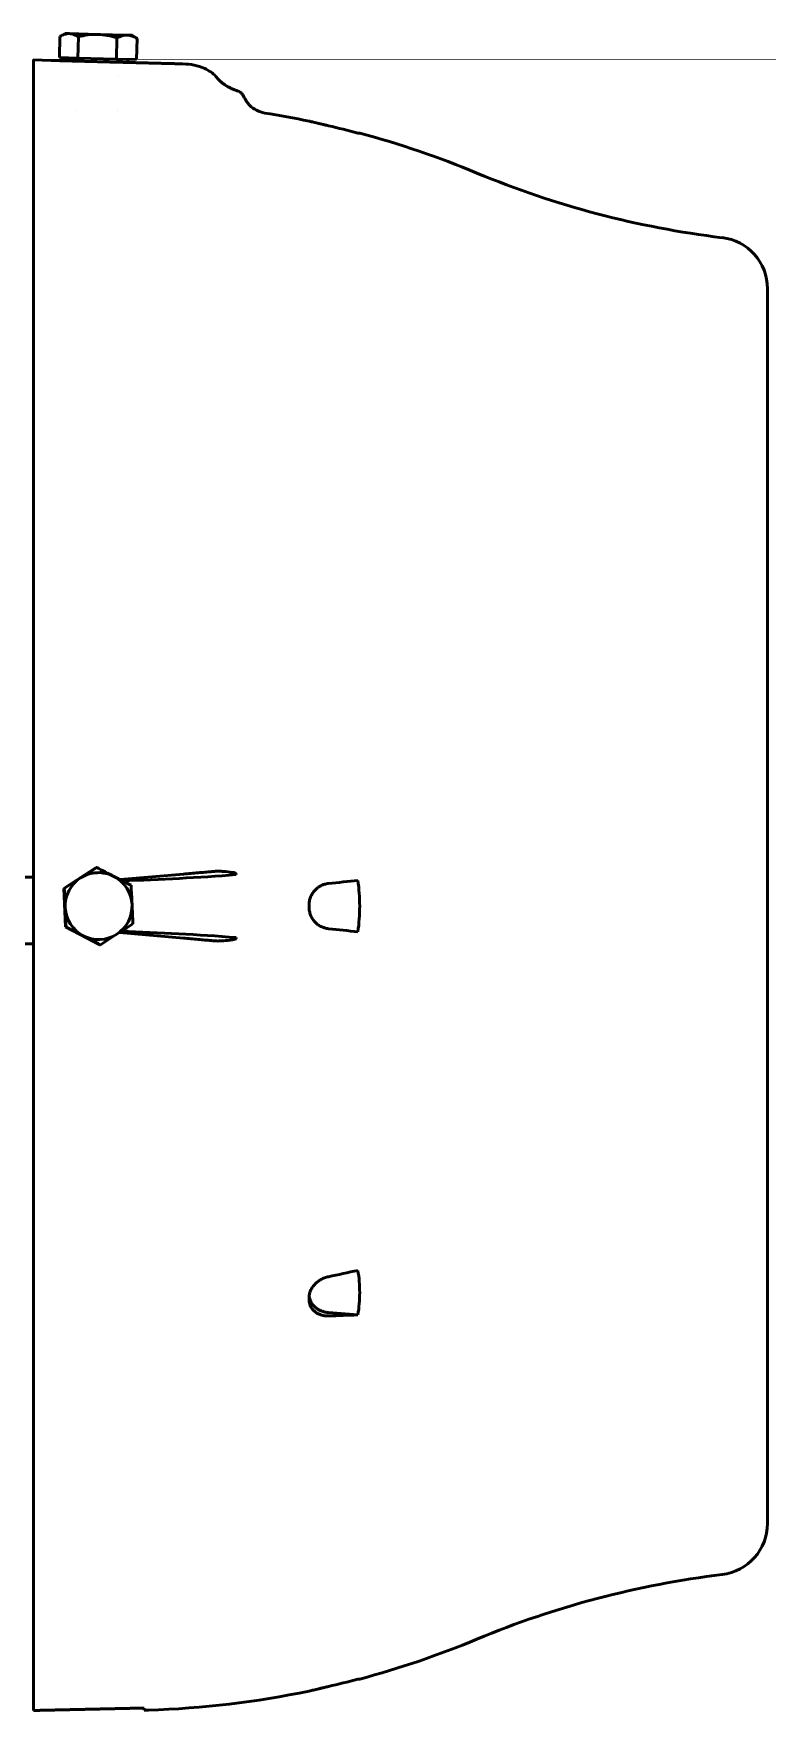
# Model space of a CAD drawing. Header units: millimetres. Extents: x 708 to 3306, y 798 to 2244.
# Drawn here: x 1207.7 to 1350.2, y 1874.7 to 2200.6 of the extents above; entities that cross this region are included whole.
import ezdxf

# ---------------------------------------------------------------- set-up
doc = ezdxf.new("R2010")
doc.units = ezdxf.units.MM
doc.header["$LTSCALE"] = 10
doc.layers.add('Visible (ISO)', color=7, linetype='Continuous', lineweight=50)

msp = doc.modelspace()

# ---------------------------------------------------------------- linework, layer by layer
at = {"layer": 'Visible (ISO)'}
for p, q in [((1213.83, 2200.65), (1212.92, 2200.15)), ((1213.83, 2200.65), (1214.62, 2200.63)), ((1214.62, 2200.63), (1220.16, 2200.48)), ((1220.16, 2200.48), (1225.87, 2200.33)), ((1225.87, 2200.33), (1226.82, 2200.31)), ((1226.82, 2200.31), (1226.83, 2200.31)), ((1226.83, 2200.31), (1227.71, 2199.77)), ((1212.81, 2200.09), (1212.71, 2195.98)), ((1216.39, 2200), (1216.29, 2195.88)), ((1223.89, 2199.8), (1223.79, 2195.69)), ((1227.81, 2199.7), (1227.71, 2195.58)), ((1207.7, 2195.51), (1212.79, 2195.37)), ((1216.29, 2195.88), (1212.71, 2195.98)), ((1214.41, 2195.93), (1214.39, 2195.33)), ((1223.79, 2195.69), (1216.29, 2195.88)), ((1223.79, 2195.69), (1227.71, 2195.58)), ((1226, 2195.63), (1225.99, 2195.03)), ((1207.7, 2188.29), (1207.7, 2192.92)), ((1224.12, 2192.51), (1224.12, 2192.51)), ((1207.7, 2185.77), (1207.7, 2057.43)), ((1215.94, 2185.65), (1215.94, 2185.65)), ((1223.94, 2185.64), (1223.94, 2185.64)), ((1261.2, 2183.62), (1261.2, 2183.62)), ((1350.2, 2151.05), (1350.2, 1911.05)), ((1207.7, 2051.11), (1207.7, 2053.8)), ((1207.7, 2046.6), (1207.7, 2015.49)), ((1219.85, 2038.54), (1213.54, 2034.49)), ((1219.96, 2038.54), (1219.85, 2038.54)), ((1224.52, 2036.2), (1236.8, 2037.27)), ((1205.47, 2036.65), (1207.7, 2036.65)), ((1213.54, 2034.49), (1213.89, 2026.99)), ((1213.65, 2034.49), (1213.54, 2034.49)), ((1261.2, 2031.26), (1261.2, 2030.83)), ((1220.56, 2023.55), (1213.89, 2026.99)), ((1214, 2026.99), (1213.89, 2026.99)), ((1224.36, 2025.91), (1236.8, 2024.82)), ((1205.47, 2023.72), (1207.7, 2023.72)), ((1220.67, 2023.55), (1220.56, 2023.55)), ((1207.7, 2008.3), (1207.7, 2010.98)), ((1207.7, 2004.66), (1207.7, 1874.7)), ((1261.2, 1954.95), (1261.2, 1954.57)), ((1270.67, 1951.59), (1264.96, 1952.04)), ((1261.2, 1878.47), (1261.2, 1878.47)), ((1229.2, 1875.18), (1229.2, 1874.75)), ((1230, 1874.77), (1229.2, 1874.75))]:
    msp.add_line(p, q, dxfattribs=at)
for centre, radius, start, end in [((1224.51, 2007.4), 180, 78.2391, 81.0299), ((1224.51, 2007.4), 180, 67.3604, 75.024), ((1363.08, 2339.66), 180, 247.3604, 263.0815), ((1340.2, 2151.05), 10, 0, 83.0815), ((1340.2, 1911.05), 10, 276.9185, 0), ((1363.08, 1722.43), 180, 96.9185, 112.6396), ((1224.51, 2054.69), 180, 284.976, 292.6396), ((1224.51, 2054.69), 180, 271.75, 281.7609)]:
    msp.add_arc(centre, radius, start, end, dxfattribs=at)
for major_axis, start_param, end_param in [((0, 6.5), 0.047317, 0.570916), ((0, 6.5), 5.806903, 6.330502), ((0, 6.5), 0.570916, 1.618113), ((0, -6.5), 1.618113, 2.665311), ((0, 6.5), 1.618113, 2.665311), ((0, -6.5), 0.570916, 1.618113), ((0, -6.5), 5.806903, 6.854101)]:
    msp.add_ellipse((1220.33, 2031.05), major_axis=major_axis, ratio=0.999657, start_param=start_param, end_param=end_param, dxfattribs=at)
for points, knots in [([(1212.81, 2200.09), (1213.11, 2200.26), (1213.41, 2200.4), (1214.01, 2200.59), (1214.31, 2200.64), (1214.62, 2200.63)], [0.000000238, 0.000000238, 0.000000238, 0.000000238, 0.001898836, 0.001898836, 0.003797434, 0.003797434, 0.003797434, 0.003797434]), ([(1214.62, 2200.63), (1214.77, 2200.62), (1214.92, 2200.61), (1215.22, 2200.54), (1215.37, 2200.5), (1215.82, 2200.34), (1216.11, 2200.18), (1216.39, 2200)], [0.003797434, 0.003797434, 0.003797434, 0.003797434, 0.004743184, 0.004743184, 0.005688934, 0.005688934, 0.007580434, 0.007580434, 0.007580434, 0.007580434]), ([(1216.39, 2200), (1217, 2200.16), (1217.62, 2200.29), (1218.88, 2200.46), (1219.52, 2200.5), (1220.16, 2200.48)], [0.002750883, 0.002750883, 0.002750883, 0.002750883, 0.004645392, 0.004645392, 0.006539901, 0.006539901, 0.006539901, 0.006539901]), ([(1220.16, 2200.48), (1220.79, 2200.47), (1221.42, 2200.39), (1222.67, 2200.16), (1223.29, 2200), (1223.89, 2199.8)], [0.006539901, 0.006539901, 0.006539901, 0.006539901, 0.008433286, 0.008433286, 0.01032667, 0.01032667, 0.01032667, 0.01032667]), ([(1225.87, 2200.33), (1225.7, 2200.34), (1225.54, 2200.33), (1225.2, 2200.28), (1225.04, 2200.25), (1224.54, 2200.11), (1224.22, 2199.97), (1223.89, 2199.8)], [0.003797434, 0.003797434, 0.003797434, 0.003797434, 0.004743184, 0.004743184, 0.005688934, 0.005688934, 0.007580434, 0.007580434, 0.007580434, 0.007580434]), ([(1227.81, 2199.7), (1227.5, 2199.89), (1227.18, 2200.04), (1226.53, 2200.26), (1226.2, 2200.32), (1225.87, 2200.33)], [0.000000238, 0.000000238, 0.000000238, 0.000000238, 0.001898836, 0.001898836, 0.003797434, 0.003797434, 0.003797434, 0.003797434]), ([(1236.71, 2194.75), (1238.15, 2194.71), (1239.63, 2194.44), (1241.74, 2193.47), (1242.5, 2192.96), (1243.09, 2192.31)], [0, 0, 0, 0, 0.4351243, 0.4351243, 0.6978152, 0.6978152, 0.6978152, 0.6978152]), ([(1243.79, 2191.55), (1243.91, 2191.42), (1244.04, 2191.29), (1244.38, 2190.99), (1244.6, 2190.83), (1245.22, 2190.42), (1245.63, 2190.19), (1246.27, 2189.89), (1246.51, 2189.8), (1246.74, 2189.72)], [0, 0, 0, 0, 0.0537932, 0.0537932, 0.1371505, 0.1371505, 0.2821655, 0.2821655, 0.3682374, 0.3682374, 0.3682374, 0.3682374]), ([(1243.79, 2191.55), (1243.91, 2191.41), (1244.05, 2191.28), (1244.4, 2190.98), (1244.62, 2190.82), (1245.25, 2190.4), (1245.66, 2190.17), (1246.29, 2189.88), (1246.52, 2189.79), (1246.74, 2189.72)], [0, 0, 0, 0, 0.0555188, 0.0555188, 0.1395947, 0.1395947, 0.2866705, 0.2866705, 0.3682273, 0.3682273, 0.3682273, 0.3682273]), ([(1207.7, 2188.29), (1207.7, 2187.95), (1207.7, 2187.65), (1207.7, 2187.23), (1207.7, 2187.09), (1207.7, 2186.84), (1207.7, 2186.61), (1207.7, 2186.41), (1207.7, 2186.23), (1207.7, 2186.15), (1207.7, 2185.94), (1207.7, 2185.83), (1207.7, 2185.77)], [0, 0, 0, 0, 0.001141036, 0.001141036, 0.001711554, 0.001711554, 0.002282073, 0.002852591, 0.002852591, 0.003423109, 0.003423109, 0.004564145, 0.004564145, 0.004564145, 0.004564145]), ([(1246.74, 2189.72), (1246.87, 2189.67), (1246.99, 2189.62), (1247.21, 2189.54), (1247.31, 2189.49), (1247.46, 2189.43), (1247.52, 2189.4), (1247.62, 2189.35), (1247.66, 2189.33), (1247.73, 2189.29), (1247.75, 2189.28), (1247.8, 2189.25), (1247.83, 2189.23), (1247.9, 2189.18), (1247.93, 2189.16), (1248.02, 2189.08), (1248.08, 2189.03), (1248.2, 2188.9), (1248.26, 2188.81), (1248.31, 2188.73)], [0.0000018, 0.0000018, 0.0000018, 0.0000018, 0.0435895, 0.0435895, 0.0834291, 0.0834291, 0.1133516, 0.1133516, 0.1409448, 0.1409448, 0.1488635, 0.1488635, 0.1630628, 0.1630628, 0.1750751, 0.1750751, 0.1983402, 0.1983402, 0.2288354, 0.2288354, 0.2288354, 0.2288354]), ([(1248.88, 2187.74), (1248.99, 2187.55), (1249.11, 2187.37), (1249.37, 2187.03), (1249.5, 2186.87), (1250.42, 2185.93), (1251.49, 2185.37), (1252.57, 2185.2)], [0, 0, 0, 0, 0.0647653, 0.0647653, 0.1285424, 0.1285424, 0.4572871, 0.4572871, 0.4572871, 0.4572871]), ([(1264.96, 2182.73), (1264.7, 2182.79), (1264.45, 2182.85), (1263.97, 2182.97), (1263.73, 2183.02), (1263.28, 2183.13), (1263.06, 2183.18), (1262.66, 2183.28), (1262.46, 2183.32), (1262.12, 2183.4), (1261.96, 2183.44), (1261.69, 2183.5), (1261.58, 2183.53), (1261.39, 2183.58), (1261.32, 2183.59), (1261.22, 2183.62), (1261.2, 2183.62), (1261.2, 2183.62)], [0, 0, 0, 0, 0.000775437, 0.000775437, 0.001550874, 0.001550874, 0.002326311, 0.002326311, 0.003101748, 0.003101748, 0.003877186, 0.003877186, 0.004652623, 0.004652623, 0.00542806, 0.00542806, 0.006203497, 0.006203497, 0.006203497, 0.006203497]), ([(1207.7, 2057.43), (1207.7, 2057.05), (1207.7, 2056.68), (1207.7, 2055.98), (1207.7, 2055.65), (1207.7, 2055.18), (1207.7, 2055.02), (1207.7, 2054.74), (1207.7, 2054.6), (1207.7, 2054.22), (1207.7, 2053.99), (1207.7, 2053.8)], [0, 0, 0, 0, 0.001148265, 0.001148265, 0.002296531, 0.002296531, 0.002870664, 0.002870664, 0.003444796, 0.003444796, 0.004593062, 0.004593062, 0.004593062, 0.004593062]), ([(1216.82, 2036.52), (1217.09, 2036.69), (1217.35, 2036.86), (1217.89, 2037.2), (1218.15, 2037.37), (1218.93, 2037.88), (1219.45, 2038.21), (1219.96, 2038.54)], [0.003797434, 0.003797434, 0.003797434, 0.003797434, 0.004743184, 0.004743184, 0.005688934, 0.005688934, 0.007580434, 0.007580434, 0.007580434, 0.007580434]), ([(1219.96, 2038.54), (1220.51, 2038.26), (1221.06, 2037.98), (1222.18, 2037.41), (1222.74, 2037.12), (1223.31, 2036.82)], [0.000000238, 0.000000238, 0.000000238, 0.000000238, 0.001898836, 0.001898836, 0.003797434, 0.003797434, 0.003797434, 0.003797434]), ([(1242.11, 2037.74), (1241.79, 2037.71), (1241.39, 2037.68), (1240.55, 2037.6), (1240.09, 2037.56), (1239.18, 2037.48), (1238.71, 2037.44), (1237.76, 2037.36), (1237.29, 2037.31), (1236.8, 2037.27)], [0.000937557, 0.000937557, 0.000937557, 0.000937557, 0.002421185, 0.002421185, 0.003904812, 0.003904812, 0.005388439, 0.005388439, 0.006872066, 0.006872066, 0.006872066, 0.006872066]), ([(1246.34, 2037.59), (1245.74, 2037.69), (1245.14, 2037.75), (1244.26, 2037.81), (1243.96, 2037.83), (1243.37, 2037.83), (1243.08, 2037.83), (1242.8, 2037.8)], [0, 0, 0, 0, 0.001839259, 0.001839259, 0.002758888, 0.002758888, 0.003678517, 0.003678517, 0.003678517, 0.003678517]), ([(1247.05, 2037.2), (1247.05, 2037.24), (1247.05, 2037.27), (1247.01, 2037.34), (1246.98, 2037.36), (1246.89, 2037.43), (1246.83, 2037.46), (1246.62, 2037.54), (1246.48, 2037.57), (1246.34, 2037.59)], [0, 0, 0, 0, 0.0001114219, 0.0001114219, 0.0002228438, 0.0002228438, 0.0004456876, 0.0004456876, 0.0008913752, 0.0008913752, 0.0008913752, 0.0008913752]), ([(1247.05, 2037.17), (1247.05, 2037.17), (1247.05, 2037.17), (1247.05, 2037.17), (1247.05, 2037.18), (1247.05, 2037.19), (1247.05, 2037.2)], [-0.00000006, -0.00000006, -0.00000006, -0.00000006, 0, 0, 0, 0.00002397473, 0.00002397473, 0.00002397473, 0.00002397473]), ([(1213.65, 2034.49), (1214.17, 2034.82), (1214.69, 2035.15), (1215.75, 2035.83), (1216.28, 2036.17), (1216.82, 2036.52)], [0.000000238, 0.000000238, 0.000000238, 0.000000238, 0.001898836, 0.001898836, 0.003797434, 0.003797434, 0.003797434, 0.003797434]), ([(1213.84, 2030.74), (1213.81, 2031.37), (1213.78, 2032), (1213.71, 2033.25), (1213.68, 2033.88), (1213.65, 2034.49)], [0.006539901, 0.006539901, 0.006539901, 0.006539901, 0.008433286, 0.008433286, 0.01032667, 0.01032667, 0.01032667, 0.01032667]), ([(1223.31, 2036.82), (1223.59, 2036.68), (1223.87, 2036.53), (1224.44, 2036.24), (1224.71, 2036.1), (1225.54, 2035.67), (1226.09, 2035.38), (1226.63, 2035.1)], [0.003797434, 0.003797434, 0.003797434, 0.003797434, 0.004743184, 0.004743184, 0.005688934, 0.005688934, 0.007580434, 0.007580434, 0.007580434, 0.007580434]), ([(1226.82, 2031.35), (1226.79, 2031.99), (1226.76, 2032.62), (1226.69, 2033.87), (1226.66, 2034.49), (1226.63, 2035.1)], [0.006539901, 0.006539901, 0.006539901, 0.006539901, 0.008433286, 0.008433286, 0.01032667, 0.01032667, 0.01032667, 0.01032667]), ([(1261.2, 2031.26), (1261.2, 2031.53), (1261.22, 2031.78), (1261.31, 2032.29), (1261.39, 2032.54), (1261.57, 2033.03), (1261.69, 2033.26), (1261.96, 2033.69), (1262.12, 2033.9), (1262.46, 2034.28), (1262.65, 2034.45), (1263.06, 2034.76), (1263.28, 2034.9), (1263.73, 2035.13), (1263.96, 2035.22), (1264.45, 2035.36), (1264.7, 2035.41), (1264.96, 2035.44)], [0, 0, 0, 0, 0.000775177, 0.000775177, 0.001550354, 0.001550354, 0.002325532, 0.002325532, 0.003100709, 0.003100709, 0.003875886, 0.003875886, 0.004651063, 0.004651063, 0.005426241, 0.005426241, 0.006201418, 0.006201418, 0.006201418, 0.006201418]), ([(1214, 2026.99), (1213.98, 2027.6), (1213.95, 2028.21), (1213.9, 2029.46), (1213.87, 2030.1), (1213.84, 2030.74)], [0.002750883, 0.002750883, 0.002750883, 0.002750883, 0.004645392, 0.004645392, 0.006539901, 0.006539901, 0.006539901, 0.006539901]), ([(1226.98, 2027.6), (1226.96, 2028.21), (1226.93, 2028.82), (1226.88, 2030.08), (1226.85, 2030.72), (1226.82, 2031.35)], [0.002750883, 0.002750883, 0.002750883, 0.002750883, 0.004645392, 0.004645392, 0.006539901, 0.006539901, 0.006539901, 0.006539901]), ([(1264.96, 2026.65), (1264.7, 2026.68), (1264.45, 2026.73), (1263.97, 2026.87), (1263.73, 2026.96), (1263.28, 2027.19), (1263.06, 2027.33), (1262.66, 2027.63), (1262.46, 2027.81), (1262.12, 2028.19), (1261.96, 2028.39), (1261.69, 2028.83), (1261.58, 2029.06), (1261.39, 2029.55), (1261.32, 2029.79), (1261.22, 2030.3), (1261.2, 2030.57), (1261.2, 2030.83)], [0, 0, 0, 0, 0.000775437, 0.000775437, 0.001550874, 0.001550874, 0.002326311, 0.002326311, 0.003101748, 0.003101748, 0.003877186, 0.003877186, 0.004652623, 0.004652623, 0.00542806, 0.00542806, 0.006203497, 0.006203497, 0.006203497, 0.006203497]), ([(1223.84, 2025.58), (1224.11, 2025.75), (1224.38, 2025.92), (1224.91, 2026.26), (1225.17, 2026.43), (1225.96, 2026.94), (1226.47, 2027.27), (1226.98, 2027.6)], [0.003797434, 0.003797434, 0.003797434, 0.003797434, 0.004743184, 0.004743184, 0.005688934, 0.005688934, 0.007580434, 0.007580434, 0.007580434, 0.007580434]), ([(1214, 2026.99), (1214.55, 2026.71), (1215.1, 2026.42), (1216.22, 2025.85), (1216.78, 2025.56), (1217.35, 2025.27)], [0.000000238, 0.000000238, 0.000000238, 0.000000238, 0.001898836, 0.001898836, 0.003797434, 0.003797434, 0.003797434, 0.003797434]), ([(1217.35, 2025.27), (1217.63, 2025.12), (1217.92, 2024.98), (1218.48, 2024.69), (1218.76, 2024.54), (1219.58, 2024.11), (1220.13, 2023.83), (1220.67, 2023.55)], [0.003797434, 0.003797434, 0.003797434, 0.003797434, 0.004743184, 0.004743184, 0.005688934, 0.005688934, 0.007580434, 0.007580434, 0.007580434, 0.007580434]), ([(1220.67, 2023.55), (1221.19, 2023.88), (1221.71, 2024.21), (1222.77, 2024.89), (1223.3, 2025.23), (1223.84, 2025.58)], [0.000000238, 0.000000238, 0.000000238, 0.000000238, 0.001898836, 0.001898836, 0.003797434, 0.003797434, 0.003797434, 0.003797434]), ([(1236.8, 2024.82), (1237.29, 2024.78), (1237.76, 2024.74), (1238.71, 2024.65), (1239.18, 2024.61), (1240.09, 2024.53), (1240.55, 2024.49), (1241.39, 2024.42), (1241.79, 2024.38), (1242.11, 2024.35)], [0, 0, 0, 0, 0.001440493, 0.001440493, 0.002880986, 0.002880986, 0.004321479, 0.004321479, 0.005761972, 0.005761972, 0.005761972, 0.005761972]), ([(1242.8, 2024.29), (1243.08, 2024.26), (1243.38, 2024.26), (1243.96, 2024.27), (1244.26, 2024.28), (1245.14, 2024.34), (1245.74, 2024.4), (1246.34, 2024.5)], [-0.00000006, -0.00000006, -0.00000006, -0.00000006, 0.000919899, 0.000919899, 0.001839858, 0.001839858, 0.003679776, 0.003679776, 0.003679776, 0.003679776]), ([(1246.34, 2024.5), (1246.48, 2024.52), (1246.63, 2024.55), (1246.83, 2024.63), (1246.9, 2024.66), (1246.98, 2024.73), (1247.01, 2024.76), (1247.05, 2024.82), (1247.05, 2024.86), (1247.05, 2024.89)], [0.0035145401, 0.0035145401, 0.0035145401, 0.0035145401, 0.0039556559, 0.0039556559, 0.0041762137, 0.0041762137, 0.0042864927, 0.0042864927, 0.0043967716, 0.0043967716, 0.0043967716, 0.0043967716]), ([(1246.78, 2024.61), (1246.77, 2024.61), (1246.77, 2024.61), (1246.75, 2024.6), (1246.74, 2024.6), (1246.73, 2024.59)], [0.00042524819, 0.00042524819, 0.00042524819, 0.00042524819, 0.00044568758, 0.00044568758, 0.00047425715, 0.00047425715, 0.00047425715, 0.00047425715]), ([(1246.97, 2024.72), (1246.97, 2024.72), (1246.96, 2024.71), (1246.95, 2024.7), (1246.95, 2024.7), (1246.94, 2024.7)], [0.0001989222, 0.0001989222, 0.0001989222, 0.0001989222, 0.00022284379, 0.00022284379, 0.0002371607, 0.0002371607, 0.0002371607, 0.0002371607]), ([(1247.05, 2024.89), (1247.05, 2024.86), (1247.05, 2024.82), (1247.03, 2024.78), (1247.02, 2024.78), (1247.02, 2024.78)], [0, 0, 0, 0, 0.0001114219, 0.0001114219, 0.0001215641, 0.0001215641, 0.0001215641, 0.0001215641]), ([(1247.05, 2024.89), (1247.05, 2024.9), (1247.05, 2024.91), (1247.05, 2024.92), (1247.05, 2024.92), (1247.05, 2024.92), (1247.05, 2024.92)], [0, 0, 0, 0, 0.00002397473, 0.00002397473, 0.00002397473, 0.00002403473, 0.00002403473, 0.00002403473, 0.00002403473]), ([(1207.7, 2008.3), (1207.7, 2008.1), (1207.7, 2007.87), (1207.7, 2007.36), (1207.7, 2007.07), (1207.7, 2006.44), (1207.7, 2006.11), (1207.7, 2005.41), (1207.7, 2005.04), (1207.7, 2004.66)], [0, 0, 0, 0, 0.001148241, 0.001148241, 0.002296482, 0.002296482, 0.003444722, 0.003444722, 0.004592963, 0.004592963, 0.004592963, 0.004592963]), ([(1261.2, 1954.95), (1261.2, 1955.17), (1261.22, 1955.4), (1261.31, 1955.85), (1261.39, 1956.08), (1261.57, 1956.52), (1261.69, 1956.73), (1261.96, 1957.14), (1262.12, 1957.34), (1262.46, 1957.71), (1262.65, 1957.88), (1263.06, 1958.2), (1263.28, 1958.34), (1263.73, 1958.59), (1263.96, 1958.7), (1264.45, 1958.88), (1264.7, 1958.96), (1264.96, 1959.01)], [0, 0, 0, 0, 0.000775177, 0.000775177, 0.001550354, 0.001550354, 0.002325532, 0.002325532, 0.003100709, 0.003100709, 0.003875886, 0.003875886, 0.004651063, 0.004651063, 0.005426241, 0.005426241, 0.006201418, 0.006201418, 0.006201418, 0.006201418]), ([(1270.67, 1951.59), (1270.91, 1953.04), (1271.02, 1954.48), (1271.02, 1956.64), (1270.99, 1957.36), (1270.88, 1958.81), (1270.79, 1959.53), (1270.67, 1960.25)], [0.000132082, 0.000132082, 0.000132082, 0.000132082, 0.005128886, 0.005128886, 0.007627288, 0.007627288, 0.010125689, 0.010125689, 0.010125689, 0.010125689]), ([(1264.96, 1951.39), (1264.7, 1951.39), (1264.45, 1951.4), (1263.97, 1951.47), (1263.73, 1951.52), (1263.28, 1951.67), (1263.06, 1951.76), (1262.66, 1951.98), (1262.46, 1952.1), (1262.12, 1952.39), (1261.96, 1952.55), (1261.69, 1952.9), (1261.58, 1953.09), (1261.39, 1953.48), (1261.32, 1953.69), (1261.22, 1954.12), (1261.2, 1954.34), (1261.2, 1954.57)], [0, 0, 0, 0, 0.000775437, 0.000775437, 0.001550874, 0.001550874, 0.002326311, 0.002326311, 0.003101748, 0.003101748, 0.003877186, 0.003877186, 0.004652623, 0.004652623, 0.00542806, 0.00542806, 0.006203497, 0.006203497, 0.006203497, 0.006203497]), ([(1261.2, 1878.47), (1261.2, 1878.47), (1261.22, 1878.47), (1261.31, 1878.5), (1261.39, 1878.52), (1261.57, 1878.56), (1261.69, 1878.59), (1261.96, 1878.65), (1262.12, 1878.69), (1262.46, 1878.77), (1262.65, 1878.82), (1263.06, 1878.91), (1263.28, 1878.96), (1263.73, 1879.07), (1263.96, 1879.12), (1264.45, 1879.24), (1264.7, 1879.3), (1264.96, 1879.36)], [0, 0, 0, 0, 0.000775177, 0.000775177, 0.001550354, 0.001550354, 0.002325532, 0.002325532, 0.003100709, 0.003100709, 0.003875886, 0.003875886, 0.004651063, 0.004651063, 0.005426241, 0.005426241, 0.006201418, 0.006201418, 0.006201418, 0.006201418])]:
    msp.add_open_spline(points, degree=3, knots=knots, dxfattribs=at)
for points in [[(1227.71, 2199.77), (1227.74, 2199.75), (1227.78, 2199.72), (1227.81, 2199.7)], [(1243.09, 2192.31), (1243.32, 2192.06), (1243.55, 2191.8), (1243.79, 2191.55)], [(1245.94, 2189.5), (1245.94, 2189.5), (1245.94, 2189.5), (1245.94, 2189.5)], [(1248.31, 2188.73), (1248.51, 2188.38), (1248.71, 2188.03), (1248.91, 2187.69)], [(1248.91, 2187.69), (1248.93, 2187.65), (1248.94, 2187.62), (1248.96, 2187.59)], [(1264.96, 2182.73), (1266.87, 2182.29), (1268.78, 2181.81), (1270.67, 2181.3)], [(1270.67, 2181.3), (1270.91, 2181.29), (1270.97, 2181.29), (1271.02, 2181.29)], [(1247.05, 2037.17), (1239.71, 2036.56), (1232.34, 2036.23), (1224.97, 2035.96)], [(1242.8, 2037.8), (1242.57, 2037.78), (1242.34, 2037.76), (1242.11, 2037.74)], [(1270.67, 2036.04), (1268.78, 2035.84), (1266.87, 2035.64), (1264.96, 2035.44)], [(1270.67, 2026.05), (1270.91, 2027.72), (1271.13, 2031.05), (1270.91, 2034.38), (1270.67, 2036.04)], [(1224.71, 2026.14), (1232.17, 2025.87), (1239.62, 2025.54), (1247.05, 2024.92)], [(1242.11, 2024.35), (1242.34, 2024.33), (1242.57, 2024.31), (1242.8, 2024.29)], [(1264.96, 2026.65), (1266.87, 2026.45), (1268.78, 2026.25), (1270.67, 2026.05)], [(1270.67, 1960.25), (1268.78, 1959.82), (1266.87, 1959.41), (1264.96, 1959.01)], [(1264.96, 1951.39), (1266.87, 1951.44), (1268.78, 1951.51), (1270.67, 1951.59)], [(1270.67, 1880.79), (1268.78, 1880.28), (1266.87, 1879.8), (1264.96, 1879.36)], [(1271.02, 1880.8), (1270.97, 1880.8), (1270.91, 1880.8), (1270.67, 1880.79)]]:
    msp.add_open_spline(points, degree=3, dxfattribs=at)
for points, weights in [([(1207.7, 2192.92), (1207.7, 2194.56), (1207.7, 2195.51), (1207.7, 2195.51)], [1, 0.911106513075, 0.911106513075, 1]), ([(1212.79, 2195.37), (1221.22, 2195.15), (1229.31, 2194.94), (1236.71, 2194.75)], [1, 0.985429955056, 0.985429955056, 1]), ([(1207.7, 2046.6), (1207.7, 2048.5), (1207.7, 2050.15), (1207.7, 2051.11)], [1, 0.911106513075, 0.911106513075, 1]), ([(1207.7, 2010.98), (1207.7, 2011.94), (1207.7, 2013.59), (1207.7, 2015.49)], [1, 0.911106513075, 0.911106513075, 1]), ([(1261.21, 1955.28), (1261.4, 1953.46), (1262.89, 1952.2), (1264.96, 1952.04)], [0.96810908172, 0.829520516694, 0.840150822787, 1]), ([(1229.2, 1875.18), (1222.04, 1875.02), (1214.87, 1874.86), (1207.7, 1874.7)], [1, 0.999984013825, 0.999984013825, 1])]:
    msp.add_rational_spline(points, weights, degree=3, dxfattribs=at)

doc.saveas('drawing.dxf')
